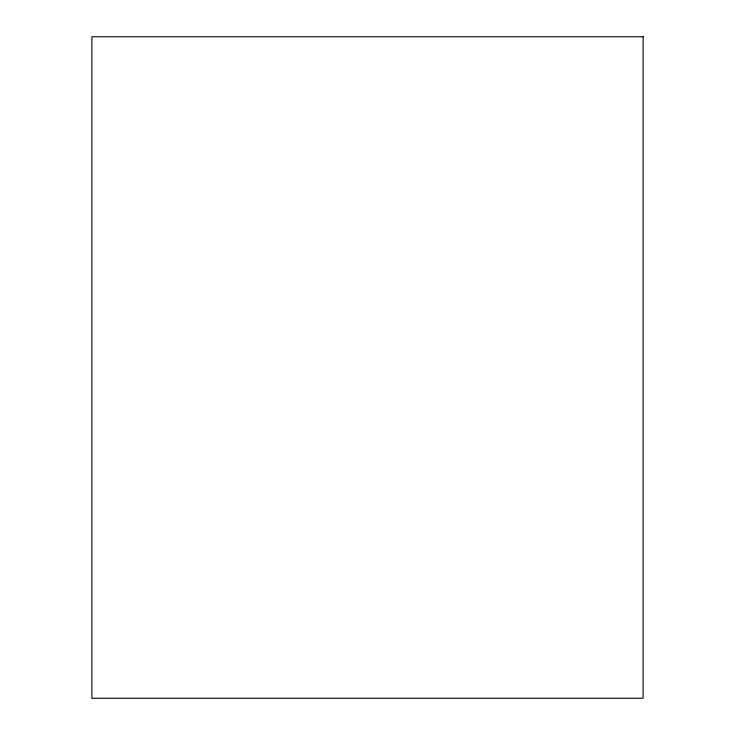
<?xml version="1.0" encoding="UTF-8"?>
<svg xmlns="http://www.w3.org/2000/svg" width="735" height="735" viewBox="0 0 735 735"><rect width="100%" height="100%" fill="white"/><g stroke="black" fill="none" stroke-linecap="round" stroke-linejoin="round"><path stroke-width="1.1" d="M643.125 36.75L91.875 36.75L91.875 698.25L643.125 698.25L643.125 36.75"/></g></svg>
